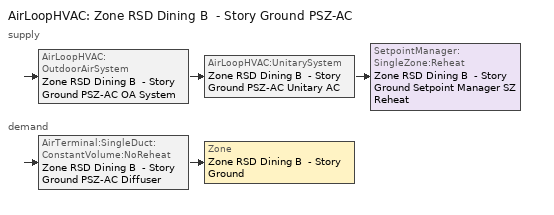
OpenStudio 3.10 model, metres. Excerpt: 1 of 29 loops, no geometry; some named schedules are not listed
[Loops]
AirLoopHVAC 'Zone RSD Dining B  - Story Ground PSZ-AC'
 supply: AirLoopHVAC:OutdoorAirSystem 'Zone RSD Dining B  - Story Ground PSZ-AC OA System' > AirLoopHVAC:UnitarySystem 'Zone RSD Dining B  - Story Ground PSZ-AC Unitary AC' > SetpointManager:SingleZone:Reheat 'Zone RSD Dining B  - Story Ground Setpoint Manager SZ Reheat'
 demand: AirTerminal:SingleDuct:ConstantVolume:NoReheat 'Zone RSD Dining B  - Story Ground PSZ-AC Diffuser' > Zone 'Zone RSD Dining B  - Story Ground'
[Sizing:Zone]
Zone RSD Dining B  - Story Ground: Zone Cooling Design Supply Air Temperature Input Method=SupplyAirTemperature; Zone Cooling Design Supply Air Temperature {C}=12.7778; Zone Cooling Design Supply Air Temperature Difference {deltaC}=11.11; Zone Heating Design Supply Air Temperature Input Method=SupplyAirTemperature; Zone Heating Design Supply Air Temperature {C}=50; Zone Heating Design Supply Air Temperature Difference {deltaC}=11.11; Zone Cooling Design Supply Air Humidity Ratio {kg-H2O/kg-air}=0.0085; Zone Heating Design Supply Air Humidity Ratio {kg-H2O/kg-air}=0.008; Cooling Design Air Flow Method=DesignDay; Heating Design Air Flow Method=DesignDay; Account for Dedicated Outdoor Air System=No; Dedicated Outdoor Air System Control Strategy=NeutralSupplyAir; Dedicated Outdoor Air Low Setpoint Temperature for Design {C}=autosize; Dedicated Outdoor Air High Setpoint Temperature for Design {C}=autosize; Zone Load Sizing Method=Sensible Load Only No Latent Load; Zone Latent Cooling Design Supply Air Humidity Ratio Input Method=HumidityRatioDifference; Zone Cooling Design Supply Air Humidity Ratio Difference {kgWater/kgDryAir}=0.005; Zone Latent Heating Design Supply Air Humidity Ratio Input Method=HumidityRatioDifference; Zone Humidification Design Supply Air Humidity Ratio Difference {kgWater/kgDryAir}=0.005; Sizing Option=Coincident
[Zone equipment]
Zone RSD Dining B  - Story Ground: Zone RSD Dining B  - Story Ground PSZ-AC Diffuser
[AirLoopHVAC]
Zone RSD Dining B  - Story Ground PSZ-AC: Availability Schedule=Always On Discrete; Design Supply Air Flow Rate {m3/s}=0.762954; Design Return Air Flow Fraction of Supply Air Flow=1
[Sizing:System]
Zone RSD Dining B  - Story Ground PSZ-AC: Type of Load to Size On=Sensible; Design Outdoor Air Flow Rate {m3/s}=0.762954; Central Heating Maximum System Air Flow Ratio=1; Preheat Design Temperature {C}=7.22222; Preheat Design Humidity Ratio {kg-H2O/kg-Air}=0.008; Precool Design Temperature {C}=12.7778; Precool Design Humidity Ratio {kg-H2O/kg-Air}=0.008; Central Cooling Design Supply Air Temperature {C}=12.7778; Central Heating Design Supply Air Temperature {C}=50; Sizing Option=Coincident; 100% Outdoor Air in Cooling=No; 100% Outdoor Air in Heating=No; Central Cooling Design Supply Air Humidity Ratio {kg-H2O/kg-Air}=0.0085; Central Heating Design Supply Air Humidity Ratio {kg-H2O/kg-Air}=0.008; Cooling Design Air Flow Method=DesignDay; Heating Design Air Flow Method=DesignDay; System Outdoor Air Method=ZoneSum; Zone Maximum Outdoor Air Fraction=1; Cooling Supply Air Flow Rate Per Floor Area {m3/s-m2}=0.00996765; Cooling Fraction of Autosized Cooling Supply Air Flow Rate=1; Cooling Supply Air Flow Rate Per Unit Cooling Capacity {m3/s-W}=3.94755e-05; Heating Supply Air Flow Rate Per Floor Area {m3/s-m2}=0.00996765; Heating Fraction of Autosized Heating Supply Air Flow Rate=1; Heating Fraction of Autosized Cooling Supply Air Flow Rate=1; Heating Supply Air Flow Rate Per Unit Heating Capacity {m3/s-W}=3.15882e-05; Cooling Design Capacity Method=CoolingDesignCapacity; Cooling Design Capacity {W}=13967.21; Cooling Design Capacity Per Floor Area {W/m2}=234.7; Fraction of Autosized Cooling Design Capacity=1; Heating Design Capacity Method=HeatingDesignCapacity; Heating Design Capacity {W}=23923.64; Heating Design Capacity Per Floor Area {W/m2}=157; Fraction of Autosized Heating Design Capacity=1; Central Cooling Capacity Control Method=OnOff; Occupant Diversity=1
[SetpointManager:SingleZone:Reheat]
Zone RSD Dining B  - Story Ground Setpoint Manager SZ Reheat: Minimum Supply Air Temperature {C}=12.7778; Maximum Supply Air Temperature {C}=50; Control Zone=Zone RSD Dining B  - Story Ground; Setpoint Node or NodeList=Zone RSD Dining B  - Story Ground PSZ-AC Supply Outlet Node
[Coil:Heating:Gas]
Zone RSD Dining B  - Story Ground PSZ-AC Gas Htg Coil: Availability Schedule=Always On Discrete; Gas Burner Efficiency=0.8; Nominal Capacity {W}=45937.5; On Cycle Parasitic Electric Load {W}=0; Off Cycle Parasitic Gas Load {W}=0
[Coil:Heating:Electric]
Zone RSD Dining B  - Story Ground PSZ-AC No Heat: Availability Schedule=Always Off Discrete; Efficiency=1; Nominal Capacity {W}=0
[Coil:Cooling:DX:SingleSpeed]
Zone RSD Dining B  - Story Ground PSZ-AC 1spd DX AC Clg Coil 66kBtu/hr 9.7SEER 60kBtu/hr 13.0SEER: Availability Schedule=Always On Discrete; Rated Total Cooling Capacity {W}=18946; Rated Sensible Heat Ratio=0.701083; Rated COP {W/W}=3.91157; Rated Air Flow Rate {m3/s}=0.762954; Rated Evaporator Fan Power Per Volume Flow Rate 2017 {W/(m3/s)}=773.3; Rated Evaporator Fan Power Per Volume Flow Rate 2023 {W/(m3/s)}=934.4; Total Cooling Capacity Function of Temperature Curve=SpltAC1Sp_ClCap_fT; Total Cooling Capacity Function of Flow Fraction Curve=DXCOOL-NECB2011-REF-CAPFFLOW; Energy Input Ratio Function of Temperature Curve=SpltAC1Sp_EIR_fT; Energy Input Ratio Function of Flow Fraction Curve=DXCOOL-NECB2011-REF-COOLEIRFFLOW; Part Load Fraction Correlation Curve=DXCOOL-NECB2011-REF-COOLPLFFPLR; Minimum Outdoor Dry-Bulb Temperature for Compressor Operation {C}=-25; Nominal Time for Condensate Removal to Begin {s}=0; Ratio of Initial Moisture Evaporation Rate and Steady State Latent Capacity=0; Maximum Cycling Rate {cycles/hr}=0; Latent Capacity Time Constant {s}=0; Condenser Type=AirCooled; Evaporative Condenser Effectiveness=0.9; Evaporative Condenser Air Flow Rate {m3/s}=autosize; Evaporative Condenser Pump Rated Power Consumption {W}=autosize; Crankcase Heater Capacity {W}=0; Maximum Outdoor Dry-Bulb Temperature for Crankcase Heater Operation {C}=10; Basin Heater Capacity {W/K}=0; Basin Heater Setpoint Temperature {C}=2
[Fan:OnOff]
Zone RSD Dining B  - Story Ground PSZ-AC Fan: Availability Schedule=Always On Discrete; Fan Total Efficiency=0.546; Pressure Rise {Pa}=622.722; Maximum Flow Rate {m3/s}=0.762954; Motor Efficiency=0.84; Motor In Airstream Fraction=1; Fan Power Ratio Function of Speed Ratio Curve=Fan On Off Power Curve 1; Fan Efficiency Ratio Function of Speed Ratio Curve=Fan On Off Efficiency Curve 1
[AirLoopHVAC:UnitarySystem]
Zone RSD Dining B  - Story Ground PSZ-AC Unitary AC: Control Type=Load; Controlling Zone or Thermostat Location=Zone RSD Dining B  - Story Ground; Dehumidification Control Type=None; Availability Schedule=Outage Availability Schedule; Supply Fan=Zone RSD Dining B  - Story Ground PSZ-AC Fan; Fan Placement=DrawThrough; Supply Air Fan Operating Mode Schedule=Always On Discrete; Heating Coil=Zone RSD Dining B  - Story Ground PSZ-AC Gas Htg Coil; DX Heating Coil Sizing Ratio=1; Cooling Coil=Zone RSD Dining B  - Story Ground PSZ-AC 1spd DX AC Clg Coil 66kBtu/hr 9.7SEER 60kBtu/hr 13.0SEER; Use DOAS DX Cooling Coil=No; DOAS DX Cooling Coil Leaving Minimum Air Temperature {C}=2; Latent Load Control=SensibleOnlyLoadControl; Supplemental Heating Coil=Zone RSD Dining B  - Story Ground PSZ-AC No Heat; Supply Air Flow Rate Method During Cooling Operation=SupplyAirFlowRate; Supply Air Flow Rate During Cooling Operation {m3/s}=0.762954; Supply Air Flow Rate Method During Heating Operation=SupplyAirFlowRate; Supply Air Flow Rate During Heating Operation {m3/s}=0.762954; Supply Air Flow Rate Method When No Cooling or Heating is Required=None; No Load Supply Air Flow Rate Control Set To Low Speed=Yes; Maximum Supply Air Temperature {C}=50; Maximum Outdoor Dry-Bulb Temperature for Supplemental Heater Operation {C}=21; Ancilliary On-Cycle Electric Power {W}=0; Ancilliary Off-Cycle Electric Power {W}=0
[Controller:OutdoorAir]
Zone RSD Dining B  - Story Ground PSZ-AC OA System Controller: Minimum Outdoor Air Flow Rate {m3/s}=0; Maximum Outdoor Air Flow Rate {m3/s}=0.762954; Economizer Control Type=NoEconomizer; Economizer Control Action Type=ModulateFlow; Economizer Maximum Limit Dry-Bulb Temperature {C}=28; Economizer Maximum Limit Enthalpy {J/kg}=64000; Lockout Type=LockoutWithCompressor; Minimum Limit Type=FixedMinimum; Minimum Outdoor Air Schedule=Zone RSD Dining B  - Story Ground PSZ-AC_night_ventcycle_schedule; Controller Mechanical Ventilation=Controller Mechanical Ventilation 2; High Humidity Control=No; High Humidity Outdoor Air Flow Ratio=1; Control High Indoor Humidity Based on Outdoor Humidity Ratio=Yes; Heat Recovery Bypass Control Type=BypassWhenWithinEconomizerLimits; Economizer Operation Staging=InterlockedWithMechanicalCooling
[Controller:MechanicalVentilation]
Controller Mechanical Ventilation 2: Availability Schedule=Always On Discrete; Demand Controlled Ventilation=Yes
[AirLoopHVAC:OutdoorAirSystem]
Zone RSD Dining B  - Story Ground PSZ-AC OA System: Controller=Zone RSD Dining B  - Story Ground PSZ-AC OA System Controller
[AirTerminal:SingleDuct:ConstantVolume:NoReheat]
Zone RSD Dining B  - Story Ground PSZ-AC Diffuser: Availability Schedule=Always On Discrete; Maximum Air Flow Rate {m3/s}=0.762954
[Schedule:Constant]
Name | Value
Always On Discrete; Zone RSD Dining B  - Story Ground PSZ-AC_night_ventcycle_schedule | 1
Always Off Discrete | 0
[Curve:Exponent]
Fan On Off Power Curve 1: Coefficient1 Constant=1; Coefficient2 Constant=0; Coefficient3 Constant=0; Minimum Value of x=0; Maximum Value of x=1
[Curve:Cubic] Maximum Value of x=1
Name | Coefficient1 Constant | Coefficient2 x | Coefficient3 x**2 | Coefficient4 x**3 | Minimum Value of x
Fan On Off Efficiency Curve 1 | 1 | 0 | 0 | 0 | 0
DXCOOL-NECB2011-REF-COOLPLFFPLR | 0.0277 | 4.9151 | -8.184 | 4.2702 | 0.7
[Curve:Biquadratic] Minimum Value of x=7.22222; Maximum Value of x=29.44444; Minimum Value of y=-23.333; Maximum Value of y=46.11111
Name | Coefficient1 Constant | Coefficient2 x | Coefficient3 x**2 | Coefficient4 y | Coefficient5 y**2 | Coefficient6 x*y
SpltAC1Sp_ClCap_fT | 0.67916 | 0.016938 | 0.00069336 | 0.0045576 | -8.42e-05 | -0.00047628
SpltAC1Sp_EIR_fT | 0.739046 | -0.00778968 | 0.000128304 | -0.00027 | 0.0006642 | -0.000648
[Curve:Quadratic] Coefficient1 Constant=1; Coefficient2 x=0; Coefficient3 x**2=0; Minimum Value of x=0; Maximum Value of x=1
DXCOOL-NECB2011-REF-CAPFFLOW; DXCOOL-NECB2011-REF-COOLEIRFFLOW
